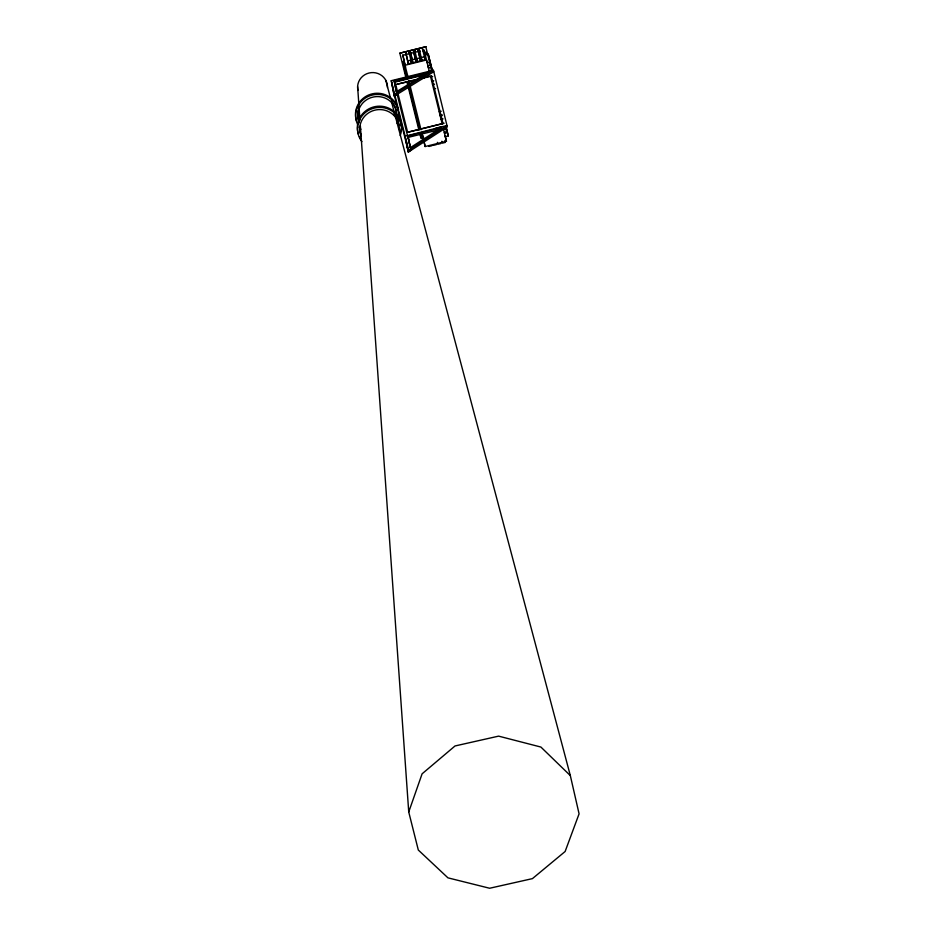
<?xml version="1.0" encoding="UTF-8"?>
<svg xmlns="http://www.w3.org/2000/svg" width="935" height="935" viewBox="0 0 935 935"><rect width="100%" height="100%" fill="white"/><g stroke="black" fill="none" stroke-linecap="round" stroke-linejoin="round"><path stroke-width="1.4" d="M408.455 151.821L394.453 95.873L397.141 94.225L411.119 150.126L408.455 151.821L408.747 150.629M394.453 95.873L394.757 94.727L398.602 110.096M408.735 811.989L422.094 773.829L455.029 745.966L498.624 736.137L540.898 747.053L570.327 775.594L579.081 813.847L565.126 851.504L532.424 878.631L489.636 888.25L447.947 877.848L418.307 850.032L408.735 811.989L360.384 126.003M432.683 72.416L433.793 71.726L394.301 96.13L391.251 80.702L433.431 70.265L447.304 126.926L408.315 152.101L407.952 150.64L446.953 125.477L406.526 135.891M393.939 94.645L433.431 70.265M399.829 53.178L425.799 46.75L399.829 53.178L406.152 78.633M419.838 51.074L402.856 55.282L404.259 60.915M424.735 52.699L426.22 52.325L426.757 54.522M426.407 53.073L424.911 53.447L425.273 54.896L428.265 54.183L432.402 71.048M406.503 77.289L402.903 62.037L404.399 61.675M407.613 60.915L410.816 60.12L411.54 63.054L408.35 63.849L405.708 52.185L408.35 63.849M412.148 59.793L415.339 59.01L413.34 50.291L416.063 61.932L412.861 62.727L410.184 51.074L412.861 62.727M419.862 57.888L416.671 58.683L417.384 61.605L420.586 60.822L417.816 49.193L420.586 60.822M403.149 63.183L404.633 62.809L405.334 65.625M425.109 59.7L424.385 56.766L421.194 57.561L421.907 60.494L425.109 59.7L422.293 48.082L423.006 50.981M407.999 76.927L404.995 65.275L426.5 59.957L429.247 71.177M430.229 62.131L427.213 62.879L424.081 50.022L424.77 52.851M427.926 65.801L430.942 65.053M431.479 67.227L428.464 67.974L427.809 65.298M429.177 70.896L432.192 70.148M394.161 80.737L427.833 72.404L396.335 91.829L394.161 80.737L396.44 91.922M395.926 81.497L424.198 74.508M394.523 82.198L425.39 74.566M397.094 84.208L414.859 79.814M423.064 77.792L429.901 76.097M417.688 79.533L395.727 84.547L407.625 132.256L442.98 123.525L407.625 132.256M421.79 78.517L431.362 76.144M430.661 76.939L432.671 76.436M431.736 81.298L433.735 80.807M432.554 84.618L434.553 84.127M433.618 88.977L435.617 88.486M439.205 111.756L441.203 111.265M440.023 115.052L442.01 114.561M440.268 116.092L442.267 115.601M441.075 119.388L443.073 118.885M442.138 123.712L444.137 123.221M435.768 128.235L441.367 126.856M407.952 135.902L441.402 127.651L410.301 147.695L407.952 135.902L410.407 147.847M409.6 136.23L413.784 135.189M444.195 127.779L446.182 127.289M408.315 137.351L438.971 129.778M443.459 129.065L446.439 128.329L447.246 131.601L444.254 132.338M420.563 133.95L421.264 136.779L422.76 136.405M419.85 133.787L420.995 138.438L423.695 137.772M444.511 133.378L447.503 132.641L448.297 135.914L445.317 136.65M424.116 142.319L425.156 146.526L446.451 141.278L445.118 135.832M428.931 146.456L431.912 145.72M433.408 145.357L436.388 144.621M440.852 143.522L437.872 144.259L437.405 142.342M385.758 80.223L390.62 98.561M391.379 101.377L394.745 114.07M395.493 116.898L570.327 775.594M391.251 80.702L394.161 92.436M399.116 112.223L405.404 137.258M405.954 139.444L408.046 147.823M445.89 126.132L448.297 135.914M409.588 54.3L408.875 51.402L411.54 63.054M408.829 80.691L420.984 129.72M422.059 133.576L423.426 139.525M402.903 62.037L406.398 76.121M409.191 87.376L419.324 128.2M407.555 81.544L419.511 129.696M406.854 81.462L418.88 129.942M428.265 54.183L428.966 57.082M429.492 59.232L432.297 70.663M446.614 131.683L445.668 127.838M425.799 46.75L431.795 71.2M431.269 75.758L442.98 123.525M430.626 76.787L442.325 124.448M443.354 128.656L446.451 141.278M444.861 140.507L445.329 142.412L442.349 143.149L441.881 141.243M419.838 51.764L419.125 48.865L421.907 60.494M415.374 52.874L414.661 49.964L417.384 61.605M415.339 59.01L416.063 61.932M422.784 135.587L425.156 146.526M420.995 135.54L421.264 136.779M402.786 54.908L404.995 65.275M405.673 138.614L408.315 152.101M405.042 135.82L407.952 150.64M391.613 82.163L394.301 96.13M357.614 86.674L358.947 105.608M359.145 108.53L359.975 120.183M398.111 120.884A21.669 20.944 -9.2 0 1 397.165 123.49M360.887 129.264A21.669 20.944 -9.2 0 1 359.157 127.055M357.743 124.647A21.669 20.944 -9.2 0 1 374.76 94.622A21.669 20.944 -9.2 0 1 398.439 119.598M359.274 122.766A19.471 18.829 -9.2 0 1 374.117 96.866A19.471 18.829 -9.2 0 1 396.697 116.396M398.661 112.925A21.634 20.909 -9.2 0 1 398.205 118.371M356.539 120.919A21.634 20.909 -9.2 0 1 370.389 94.353A21.634 20.909 -9.2 0 1 397.644 107.56M359.098 121.527A19.448 18.793 -9.2 0 1 358.07 110.494M358.409 109.161A19.448 18.793 -9.2 0 1 359.414 106.543M391.134 101.073A19.448 18.793 -9.2 0 1 396.463 115.18M401.173 128.936A21.984 21.213 -9.2 0 1 400.753 131.648M360.898 139.21A21.984 21.213 -9.2 0 1 359.461 136.767M358.421 134.243A21.984 21.213 -9.2 0 1 375.286 106.578A21.984 21.213 -9.2 0 1 401.22 126.12M361.927 141.641A22.008 21.248 -9.2 0 1 376.162 107.689A22.008 21.248 -9.2 0 1 400.227 135.54M361.027 134.862A19.752 19.074 -9.2 0 1 359.578 126.517M393.577 114.105A19.752 19.074 -9.2 0 1 398.953 125.5M361.214 136.136A19.787 19.097 -9.2 0 1 376.291 109.862A19.787 19.097 -9.2 0 1 399.233 129.673M357.976 90.45A14.948 14.492 -9.1 0 1 371.16 72.649A14.948 14.492 -9.1 0 1 387.452 87.528M405.287 65.859L403.791 66.233L404.037 67.378L405.533 67.004L405.287 65.859"/></g></svg>
